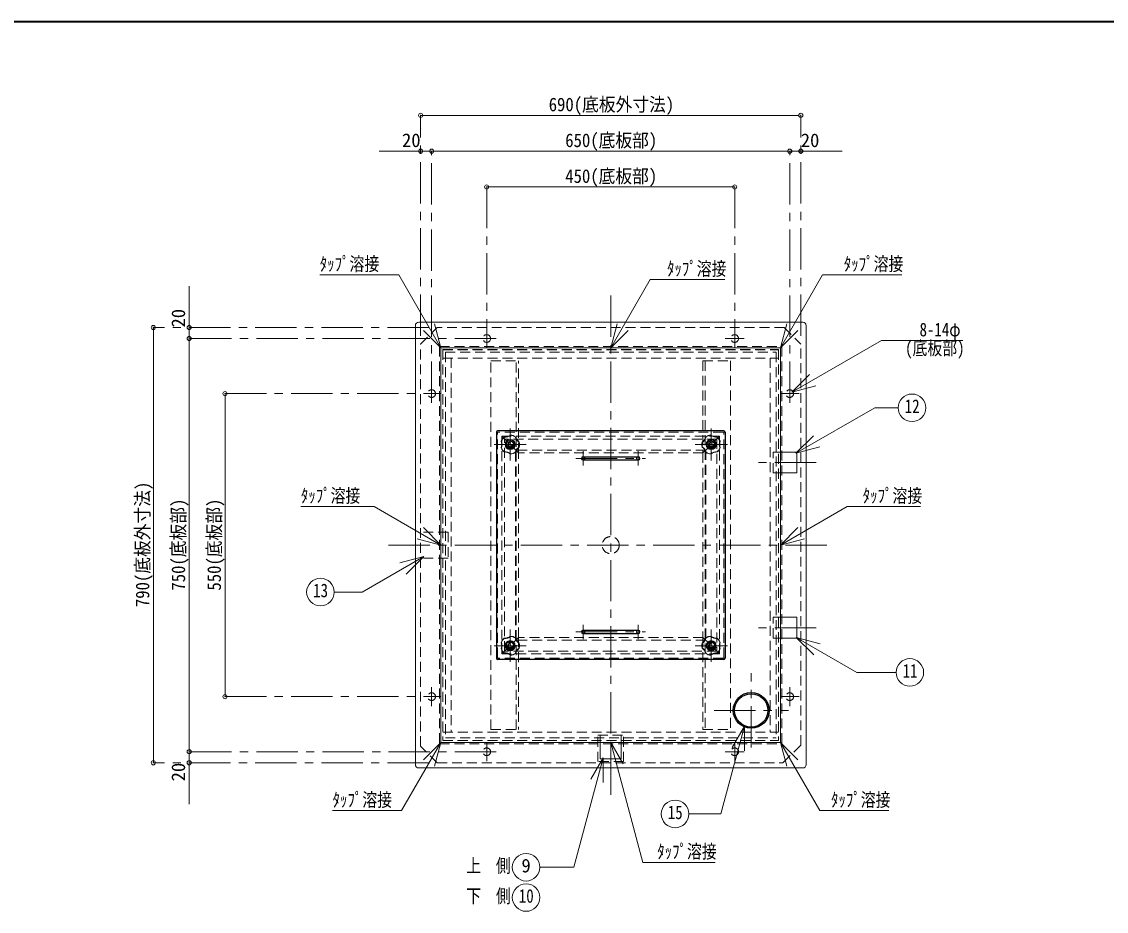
# Model space of a CAD drawing. Units: millimetres at full size, sheet at 1:15; details may follow other scales. Extents: x -3184 to 2891, y -2037 to 2178.
# Drawn here: x -1216 to 753, y 563 to 2178 of the extents above; entities that cross this region are included whole.
import ezdxf
from ezdxf.enums import TextEntityAlignment as Align

# ---------------------------------------------------------------- set-up
doc = ezdxf.new("R2010")
doc.units = ezdxf.units.MM
doc.header["$LTSCALE"] = 15
doc.header["$PDMODE"] = 32
doc.header["$PDSIZE"] = 7.5
doc.linetypes.add('CHAIN1', pattern=[8, 5, -1, 1, -1])
doc.linetypes.add('DASHED1', pattern=[1.8, 1.2, -0.6])
doc.layers.add('0-0', color=7, linetype='Continuous', lineweight=18)
doc.styles.add('ＭＳ ゴシック', font='')
doc.styles.get('ＭＳ ゴシック').set_extended_font_data('MS Gothic')

msp = doc.modelspace()

# ---------------------------------------------------------------- linework, layer by layer
at = {"layer": '0-0', "color": 1, "lineweight": 40}
msp.add_line((2890.8, 2177.87), (-3184.2, 2177.87), dxfattribs=at)
at = {"layer": '0-0', "color": 4, "linetype": 'CHAIN1', "lineweight": 9}
for p, q in [((-491.7, 1607.87), (-491.7, 2007.87)), ((198.3, 1607.87), (198.3, 2007.87)), ((-471.7, 1485.87), (-471.7, 1942.87)), ((178.3, 1485.87), (178.3, 1942.87)), ((-371.7, 1877.87), (-371.7, 1585.87)), ((78.3, 1877.87), (78.3, 1585.87)), ((-146.7, 1680.87), (-146.7, 774.87)), ((-476.7, 1622.87), (-976.7, 1622.87)), ((-354.7, 1602.87), (-911.7, 1602.87)), ((61.3, 1602.87), (95.3, 1602.87)), ((-846.7, 1502.87), (-454.7, 1502.87)), ((195.3, 1502.87), (161.3, 1502.87)), ((-329.2, 1381.17), (-329.2, 1439.57)), ((35.8, 1381.17), (35.8, 1439.57)), ((-300, 1410.37), (-358.4, 1410.37)), ((-196.7, 1398.37), (-196.7, 1372.37)), ((-96.7, 1398.37), (-96.7, 1372.37)), ((6.6, 1410.37), (65, 1410.37)), ((-209.7, 1385.37), (-83.7, 1385.37)), ((226.3, 1377.87), (113.3, 1377.87)), ((-549.7, 1227.87), (256.3, 1227.87)), ((-196.7, 1057.37), (-196.7, 1083.37)), ((-96.7, 1057.37), (-96.7, 1083.37)), ((-329.2, 1074.57), (-329.2, 1016.17)), ((-209.7, 1070.37), (-83.7, 1070.37)), ((35.8, 1074.57), (35.8, 1016.17)), ((226.3, 1077.87), (113.3, 1077.87)), ((-300, 1045.37), (-358.4, 1045.37)), ((6.6, 1045.37), (65, 1045.37)), ((108.3, 860.37), (108.3, 995.37)), ((-471.7, 969.87), (-471.7, 935.87)), ((178.3, 969.87), (178.3, 935.87)), ((-846.7, 952.87), (-454.7, 952.87)), ((195.3, 952.87), (161.3, 952.87)), ((40.8, 927.87), (175.8, 927.87)), ((-371.7, 835.87), (-371.7, 869.87)), ((78.3, 835.87), (78.3, 869.87)), ((-354.7, 852.87), (-911.7, 852.87)), ((61.3, 852.87), (95.3, 852.87)), ((-476.7, 832.87), (-976.7, 832.87))]:
    msp.add_line(p, q, dxfattribs=at)
at = {"layer": '0-0', "color": 4, "lineweight": 9}
for p, q in [((194.3, 2007.87), (-491.7, 2007.87)), ((-566.7, 1942.87), (-471.7, 1942.87)), ((-471.7, 1942.87), (178.3, 1942.87)), ((273.3, 1942.87), (178.3, 1942.87)), ((78.3, 1877.87), (-371.7, 1877.87)), ((-911.7, 1697.87), (-911.7, 1602.87)), ((-976.7, 832.87), (-976.7, 1622.87)), ((-501.2, 829.37), (-501.2, 1626.37)), ((201.8, 1632.37), (-495.2, 1632.37)), ((207.8, 829.37), (207.8, 1626.37)), ((-911.7, 852.87), (-911.7, 1602.87)), ((-846.7, 1502.87), (-846.7, 952.87)), ((-911.7, 757.87), (-911.7, 852.87)), ((-495.2, 823.37), (201.8, 823.37))]:
    msp.add_line(p, q, dxfattribs=at)
at = {"layer": '0-0'}
for p, q in [((-531.29, 1718.52), (-674.8, 1718.52)), ((-454.7, 1585.87), (-531.29, 1718.52)), ((-454.7, 1585.87), (-486.52, 1617.69)), ((-454.7, 1585.87), (-466.35, 1629.34)), ((-146.7, 1585.87), (-135.06, 1629.34)), ((-146.7, 1585.87), (-114.88, 1617.69)), ((161.3, 1585.87), (172.94, 1629.34)), ((161.3, 1585.87), (193.12, 1617.69)), ((-454.7, 1585.87), (161.3, 1585.87)), ((-454.7, 1585.87), (-454.7, 869.87)), ((161.3, 1585.87), (161.3, 869.87)), ((182.09, 1505.54), (213.91, 1537.36)), ((182.09, 1505.54), (225.55, 1517.18)), ((189.52, 1394.5), (332.57, 1477.08)), ((375.16, 1477.08), (332.57, 1477.08)), ((189.52, 1394.5), (221.34, 1426.32)), ((189.52, 1394.5), (232.99, 1406.14)), ((161.3, 1396.87), (191.3, 1396.87)), ((191.3, 1358.87), (191.3, 1396.87)), ((161.3, 1358.87), (191.3, 1358.87)), ((-454.7, 1227.87), (-486.52, 1259.69)), ((161.3, 1227.87), (193.12, 1259.69)), ((-454.7, 1227.87), (-498.17, 1239.52)), ((161.3, 1227.87), (204.76, 1239.52)), ((-486.08, 1207.09), (-597.59, 1142.71)), ((-486.08, 1207.09), (-529.55, 1195.44)), ((-486.08, 1207.09), (-517.9, 1175.27)), ((-597.59, 1142.71), (-648.53, 1142.71)), ((161.3, 1058.87), (191.3, 1058.87)), ((190.03, 1060.36), (233.5, 1048.72)), ((190.03, 1060.36), (300.02, 996.86)), ((190.03, 1060.36), (221.85, 1028.54)), ((371.29, 996.86), (300.02, 996.86)), ((96.11, 899.29), (53.43, 740)), ((96.11, 899.29), (73.61, 860.32)), ((96.11, 899.29), (96.11, 854.29)), ((-454.7, 869.87), (-526.22, 745.99)), ((-454.7, 869.87), (-486.52, 838.05)), ((-454.7, 869.87), (-466.35, 826.4)), ((-454.7, 869.87), (161.3, 869.87)), ((-165.7, 869.87), (-165.7, 839.87)), ((-146.7, 869.87), (-146.7, 824.87)), ((-146.7, 869.87), (-124.2, 830.9)), ((-127.7, 869.87), (-127.7, 839.87)), ((161.3, 869.87), (193.12, 838.05)), ((161.3, 869.87), (172.94, 826.4)), ((-160.51, 842.03), (-213.77, 643.27)), ((-160.51, 842.03), (-183.01, 803.06)), ((-165.7, 839.87), (-127.7, 839.87)), ((-160.51, 842.03), (-160.51, 797.03)), ((-526.22, 745.99), (-651.52, 745.99)), ((-4.93, 740), (53.43, 740)), ((-275.25, 643.27), (-213.77, 643.27))]:
    msp.add_line(p, q, dxfattribs=at)
at = {"layer": '0-0', "color": 4, "linetype": 'DASHED1', "lineweight": 9}
for p, q in [((-491.7, 1592.87), (-461.7, 1622.87)), ((168.3, 1622.87), (-461.7, 1622.87)), ((168.3, 1622.87), (198.3, 1592.87)), ((-491.7, 862.87), (-491.7, 1592.87)), ((-457.2, 1588.37), (163.8, 1588.37)), ((-457.2, 1588.37), (-457.2, 867.37)), ((-451.5, 1582.67), (158.1, 1582.67)), ((-451.5, 1582.67), (-451.5, 873.07)), ((-451.2, 1582.37), (157.8, 1582.37)), ((-451.2, 1582.37), (-451.2, 873.37)), ((-446.7, 1577.87), (-446.7, 877.87)), ((-446.7, 1577.87), (153.3, 1577.87)), ((153.3, 1577.87), (153.3, 877.87)), ((157.8, 1582.37), (157.8, 873.37)), ((158.1, 1582.67), (158.1, 873.07)), ((163.8, 1588.37), (163.8, 867.37)), ((198.3, 864.87), (198.3, 1592.87)), ((-451.2, 1567.37), (157.8, 1567.37)), ((-436.2, 1567.37), (-436.2, 888.37)), ((-364.2, 1562.37), (-314.2, 1562.37)), ((-364.2, 893.37), (-364.2, 1562.37)), ((-318.2, 893.37), (-318.2, 1562.37)), ((-314.2, 1395.37), (-314.2, 1562.37)), ((20.8, 1562.37), (70.8, 1562.37)), ((20.8, 1562.37), (20.8, 1395.37)), ((24.8, 1562.37), (24.8, 893.37)), ((70.8, 1562.37), (70.8, 893.37)), ((142.8, 1567.37), (142.8, 888.37)), ((-335.63, 1414.17), (-329.28, 1417.83)), ((-322.78, 1414.17), (-329.13, 1417.83)), ((29.37, 1414.17), (35.72, 1417.83)), ((42.22, 1414.17), (35.87, 1417.83)), ((-335.7, 1406.7), (-335.7, 1414.04)), ((-329.28, 1402.91), (-335.63, 1406.57)), ((-322.78, 1406.57), (-329.13, 1402.91)), ((-322.7, 1414.04), (-322.7, 1406.7)), ((29.3, 1414.04), (29.3, 1406.7)), ((29.37, 1406.57), (35.72, 1402.91)), ((35.87, 1402.91), (42.22, 1406.57)), ((42.3, 1406.7), (42.3, 1414.04)), ((148.3, 1358.87), (148.3, 1396.87)), ((161.3, 1396.87), (148.3, 1396.87)), ((161.3, 1358.87), (148.3, 1358.87)), ((-441.7, 1251.37), (-489.7, 1251.37)), ((161.3, 1096.87), (148.3, 1096.87)), ((148.3, 1058.87), (148.3, 1096.87)), ((-335.7, 1049.04), (-335.7, 1041.7)), ((-329.28, 1052.83), (-335.63, 1049.17)), ((-322.78, 1049.17), (-329.13, 1052.83)), ((-322.7, 1041.7), (-322.7, 1049.04)), ((-314.2, 1060.37), (-314.2, 893.37)), ((20.8, 1060.37), (20.8, 893.37)), ((29.3, 1041.7), (29.3, 1049.04)), ((29.37, 1049.17), (35.72, 1052.83)), ((35.87, 1052.83), (42.22, 1049.17)), ((42.3, 1049.04), (42.3, 1041.7)), ((161.3, 1058.87), (148.3, 1058.87)), ((-335.63, 1041.57), (-329.28, 1037.91)), ((-322.78, 1041.57), (-329.13, 1037.91)), ((29.37, 1041.57), (35.72, 1037.91)), ((42.22, 1041.57), (35.87, 1037.91)), ((-451.2, 888.37), (157.8, 888.37)), ((-364.2, 893.37), (-314.2, 893.37)), ((20.8, 893.37), (70.8, 893.37)), ((-457.2, 867.37), (163.8, 867.37)), ((-451.5, 873.07), (158.1, 873.07)), ((-451.2, 873.37), (157.8, 873.37)), ((-446.7, 877.87), (153.3, 877.87)), ((-165.7, 869.87), (-165.7, 882.87)), ((-127.7, 869.87), (-127.7, 882.87)), ((-123.2, 834.87), (-123.2, 882.87)), ((-461.7, 832.87), (-491.7, 862.87)), ((198.3, 864.87), (166.3, 832.87)), ((-461.7, 832.87), (166.3, 832.87)), ((-123.2, 834.87), (-170.2, 834.87))]:
    msp.add_line(p, q, dxfattribs=at)
at = {"layer": '0-0', "color": 5, "lineweight": 25}
for p, q in [((-354.2, 1433.07), (-354.2, 1022.67)), ((58.5, 1435.37), (-351.9, 1435.37)), ((60.8, 1433.07), (60.8, 1022.67)), ((-196.7, 1388.37), (-96.7, 1388.37)), ((-196.7, 1382.37), (-96.7, 1382.37)), ((-196.7, 1073.37), (-96.7, 1073.37)), ((-196.7, 1067.37), (-96.7, 1067.37)), ((58.5, 1020.37), (-351.9, 1020.37))]:
    msp.add_line(p, q, dxfattribs=at)
at = {"layer": '0-0', "linetype": 'DASHED1'}
for p, q in [((-351.9, 1023.82), (-351.9, 1431.92)), ((57.35, 1433.07), (-350.75, 1433.07)), ((-344.2, 1425.37), (-344.2, 1030.37)), ((-344.2, 1425.37), (-314.2, 1395.37)), ((50.8, 1425.37), (-344.2, 1425.37)), ((-339.2, 1035.37), (-339.2, 1420.37)), ((45.8, 1420.37), (-339.2, 1420.37)), ((50.8, 1425.37), (20.8, 1395.37)), ((50.8, 1030.37), (50.8, 1425.37)), ((58.5, 1023.82), (58.5, 1431.92)), ((-319.2, 1055.37), (-319.2, 1400.37)), ((25.8, 1400.37), (-319.2, 1400.37)), ((25.8, 1400.37), (25.8, 1055.37)), ((-314.2, 1060.37), (-314.2, 1395.37)), ((20.8, 1395.37), (-314.2, 1395.37)), ((20.8, 1395.37), (20.8, 1060.37)), ((-344.2, 1030.37), (-314.2, 1060.37)), ((25.8, 1055.37), (-319.2, 1055.37)), ((20.8, 1060.37), (-314.2, 1060.37)), ((50.8, 1030.37), (20.8, 1060.37)), ((50.8, 1030.37), (-344.2, 1030.37)), ((57.35, 1022.67), (-350.75, 1022.67))]:
    msp.add_line(p, q, dxfattribs=at)
at = {"layer": '0-0'}
for points in [[(161.3, 1585.87), (237.88, 1718.52), (381.39, 1718.52)], [(-146.7, 1585.87), (-75.11, 1709.88), (60.46, 1709.88)], [(182.09, 1505.54), (344.53, 1599.32), (492.63, 1599.32)], [(-454.7, 1227.87), (-575.98, 1297.89), (-709.04, 1297.89)], [(161.3, 1227.87), (282.58, 1297.89), (415.64, 1297.89)], [(161.3, 1096.87), (191.3, 1096.87), (191.3, 1058.87)], [(-146.7, 869.87), (-88.36, 652.14), (42.72, 652.14)], [(161.3, 869.87), (232.82, 745.99), (358.12, 745.99)]]:
    msp.add_lwpolyline(points, dxfattribs=at)
at = {"layer": '0-0', "linetype": 'DASHED1'}
msp.add_lwpolyline([(45.8, 1420.37), (45.8, 1035.37), (-339.2, 1035.37)], dxfattribs=at)
at = {"layer": '0-0', "color": 4, "linetype": 'DASHED1', "lineweight": 9}
for points in [[(-441.7, 1251.37), (-441.7, 1204.37), (-489.7, 1204.37)], [(-170.2, 834.87), (-170.2, 882.87), (-123.2, 882.87)]]:
    msp.add_lwpolyline(points, dxfattribs=at)
for centre, radius in [((-371.7, 1602.87), 7), ((78.3, 1602.87), 7), ((-471.7, 1502.87), 7), ((178.3, 1502.87), 7), ((-329.2, 1410.37), 6.25), ((-329.2, 1410.37), 4.25), ((-329.2, 1410.37), 4), ((-329.2, 1410.37), 3.5), ((35.8, 1410.37), 6.25), ((35.8, 1410.37), 4.25), ((35.8, 1410.37), 4), ((35.8, 1410.37), 3.5), ((-146.7, 1227.87), 15.5), ((-329.2, 1045.37), 6.25), ((-329.2, 1045.37), 4.25), ((-329.2, 1045.37), 4), ((-329.2, 1045.37), 3.5), ((35.8, 1045.37), 6.25), ((35.8, 1045.37), 4.25), ((35.8, 1045.37), 4), ((35.8, 1045.37), 3.5), ((-471.7, 952.87), 7), ((178.3, 952.87), 7), ((-371.7, 852.87), 7), ((78.3, 852.87), 7)]:
    msp.add_circle(centre, radius, dxfattribs=at)
at = {"layer": '0-0'}
for centre, radius in [((400.16, 1477.08), 25), ((-329.2, 1410.37), 8.4), ((35.8, 1410.37), 8.4), ((-673.53, 1142.71), 25), ((-329.2, 1045.37), 8.4), ((35.8, 1045.37), 8.4), ((396.29, 996.86), 25), ((-29.93, 740), 25), ((-300.25, 643.27), 25), ((-300.25, 588.27), 25)]:
    msp.add_circle(centre, radius, dxfattribs=at)
at = {"layer": '0-0', "color": 4, "lineweight": 9}
for centre in [(-329.2, 1410.37), (35.8, 1410.37), (-329.2, 1045.37), (35.8, 1045.37)]:
    msp.add_circle(centre, 9.2, dxfattribs=at)
at = {"layer": '0-0', "color": 5, "lineweight": 25}
for radius in [32.5, 30.25]:
    msp.add_circle((108.3, 927.87), radius, dxfattribs=at)
at = {"layer": '0-0', "color": 4, "lineweight": 9}
for centre, start, end in [((-495.2, 1626.37), 90, 180), ((201.8, 1626.37), 0, 90), ((-495.2, 829.37), 180, 270), ((201.8, 829.37), 270, 0)]:
    msp.add_arc(centre, 6, start, end, dxfattribs=at)
at = {"layer": '0-0', "color": 5, "lineweight": 25}
for centre, radius, start, end in [((-351.9, 1433.07), 2.3, 90, 180), ((58.5, 1433.07), 2.3, 0, 90), ((-196.7, 1385.37), 3, 90, 270), ((-96.7, 1385.37), 3, 270, 90), ((-196.7, 1070.37), 3, 90, 270), ((-96.7, 1070.37), 3, 270, 90), ((-351.9, 1022.67), 2.3, 180, 270), ((58.5, 1022.67), 2.3, 270, 0)]:
    msp.add_arc(centre, radius, start, end, dxfattribs=at)
at = {"layer": '0-0', "linetype": 'DASHED1'}
for centre, radius, start, end in [((-350.75, 1431.92), 1.15, 90, 180), ((57.35, 1431.92), 1.15, 0, 90), ((-196.7, 1385.37), 3, 270, 90), ((-96.7, 1385.37), 3, 90, 270), ((-196.7, 1070.37), 3, 270, 90), ((-96.7, 1070.37), 3, 90, 270), ((-350.75, 1023.82), 1.15, 180, 270), ((57.35, 1023.82), 1.15, 270, 0)]:
    msp.add_arc(centre, radius, start, end, dxfattribs=at)
at = {"layer": '0-0'}
for centre, radius, start, end in [((-329.2, 1410.37), 17.2, 128.5, 159.5), ((-329.2, 1410.37), 16.8, 128.5, 159.5), ((-341.33, 1447.7), 23.91, 273.41115, 302.58885), ((-338.35, 1438.53), 15.06, 265.0119, 310.9881), ((-329.2, 1410.37), 16.8, 56.5, 87.5), ((-329.2, 1410.37), 17.2, 56.5, 87.5), ((-305.25, 1427.77), 15.06, 193.0119, 238.9881), ((-297.44, 1433.44), 23.91, 201.41115, 230.58885), ((4.04, 1433.44), 23.91, 309.41115, 338.58885), ((11.85, 1427.77), 15.06, 301.0119, 346.9881), ((35.8, 1410.37), 17.2, 92.5, 123.5), ((35.8, 1410.37), 16.8, 92.5, 123.5), ((47.93, 1447.7), 23.91, 237.41115, 266.58885), ((44.95, 1438.53), 15.06, 229.0119, 274.9881), ((35.8, 1410.37), 16.8, 20.5, 51.5), ((35.8, 1410.37), 17.2, 20.5, 51.5), ((-368.46, 1410.37), 23.91, 345.41115, 14.58885), ((-329.2, 1410.37), 17.2, 200.5, 231.5), ((-358.81, 1410.37), 15.06, 337.0119, 22.9881), ((-329.2, 1410.37), 16.8, 200.5, 231.5), ((-305.25, 1392.97), 15.06, 121.0119, 166.9881), ((-297.44, 1387.3), 23.91, 129.41115, 158.58885), ((-329.2, 1410.37), 16.8, 344.5, 15.5), ((-329.2, 1410.37), 17.2, 344.5, 15.5), ((35.8, 1410.37), 17.2, 164.5, 195.5), ((35.8, 1410.37), 16.8, 164.5, 195.5), ((4.04, 1387.3), 23.91, 21.41115, 50.58885), ((11.85, 1392.97), 15.06, 13.0119, 58.9881), ((35.8, 1410.37), 16.8, 308.5, 339.5), ((35.8, 1410.37), 17.2, 308.5, 339.5), ((65.4, 1410.37), 15.06, 157.0119, 202.9881), ((75.05, 1410.37), 23.91, 165.41115, 194.58885), ((-341.33, 1373.04), 23.91, 57.41115, 86.58885), ((-338.35, 1382.21), 15.06, 49.0119, 94.9881), ((-329.2, 1410.37), 16.8, 272.5, 303.5), ((-329.2, 1410.37), 17.2, 272.5, 303.5), ((35.8, 1410.37), 17.2, 236.5, 267.5), ((35.8, 1410.37), 16.8, 236.5, 267.5), ((47.93, 1373.04), 23.91, 93.41115, 122.58885), ((44.95, 1382.21), 15.06, 85.0119, 130.9881), ((-368.46, 1045.37), 23.91, 345.41115, 14.58885), ((-329.2, 1045.37), 17.2, 128.5, 159.5), ((-329.2, 1045.37), 16.8, 128.5, 159.5), ((-358.81, 1045.37), 15.06, 337.0119, 22.9881), ((-341.33, 1082.7), 23.91, 273.41115, 302.58885), ((-338.35, 1073.53), 15.06, 265.0119, 310.9881), ((-329.2, 1045.37), 16.8, 56.5, 87.5), ((-329.2, 1045.37), 17.2, 56.5, 87.5), ((-305.25, 1062.77), 15.06, 193.0119, 238.9881), ((-297.44, 1068.44), 23.91, 201.41115, 230.58885), ((-329.2, 1045.37), 16.8, 344.5, 15.5), ((-329.2, 1045.37), 17.2, 344.5, 15.5), ((35.8, 1045.37), 17.2, 164.5, 195.5), ((35.8, 1045.37), 16.8, 164.5, 195.5), ((4.04, 1068.44), 23.91, 309.41115, 338.58885), ((11.85, 1062.77), 15.06, 301.0119, 346.9881), ((35.8, 1045.37), 17.2, 92.5, 123.5), ((35.8, 1045.37), 16.8, 92.5, 123.5), ((47.93, 1082.7), 23.91, 237.41115, 266.58885), ((44.95, 1073.53), 15.06, 229.0119, 274.9881), ((35.8, 1045.37), 16.8, 20.5, 51.5), ((35.8, 1045.37), 17.2, 20.5, 51.5), ((65.4, 1045.37), 15.06, 157.0119, 202.9881), ((75.05, 1045.37), 23.91, 165.41115, 194.58885), ((-329.2, 1045.37), 17.2, 200.5, 231.5), ((-329.2, 1045.37), 16.8, 200.5, 231.5), ((-341.33, 1008.04), 23.91, 57.41115, 86.58885), ((-338.35, 1017.21), 15.06, 49.0119, 94.9881), ((-329.2, 1045.37), 16.8, 272.5, 303.5), ((-329.2, 1045.37), 17.2, 272.5, 303.5), ((-305.25, 1027.97), 15.06, 121.0119, 166.9881), ((-297.44, 1022.3), 23.91, 129.41115, 158.58885), ((4.04, 1022.3), 23.91, 21.41115, 50.58885), ((11.85, 1027.97), 15.06, 13.0119, 58.9881), ((35.8, 1045.37), 17.2, 236.5, 267.5), ((35.8, 1045.37), 16.8, 236.5, 267.5), ((47.93, 1008.04), 23.91, 93.41115, 122.58885), ((44.95, 1017.21), 15.06, 85.0119, 130.9881), ((35.8, 1045.37), 16.8, 308.5, 339.5), ((35.8, 1045.37), 17.2, 308.5, 339.5)]:
    msp.add_arc(centre, radius, start, end, dxfattribs=at)
at = {"layer": '0-0', "color": 4, "linetype": 'DASHED1', "lineweight": 9}
for centre, start, end in [((-329.2, 1417.7), 60, 120), ((35.8, 1417.7), 60, 120), ((-335.55, 1414.04), 120, 180), ((-335.55, 1406.7), 180, 240), ((-329.2, 1403.04), 240, 300), ((-322.85, 1414.04), 0, 60), ((-322.85, 1406.7), 300, 0), ((29.45, 1414.04), 120, 180), ((29.45, 1406.7), 180, 240), ((35.8, 1403.04), 240, 300), ((42.15, 1414.04), 0, 60), ((42.15, 1406.7), 300, 360), ((-335.55, 1049.04), 120, 180), ((-329.2, 1052.7), 60, 120), ((-322.85, 1049.04), 0, 60), ((29.45, 1049.04), 120, 180), ((35.8, 1052.7), 60, 120), ((42.15, 1049.04), 0, 60), ((-335.55, 1041.7), 180, 240), ((-329.2, 1038.04), 240, 300), ((-322.85, 1041.7), 300, 0), ((29.45, 1041.7), 180, 240), ((35.8, 1038.04), 240, 300), ((42.15, 1041.7), 300, 0)]:
    msp.add_arc(centre, 0.15, start, end, dxfattribs=at)
at = {"layer": '0-0', "color": 1}
for p in [(-491.7, 2007.87), (198.3, 2007.87), (-491.7, 1942.87), (-471.7, 1942.87), (178.3, 1942.87), (198.3, 1942.87), (-371.7, 1877.87), (78.3, 1877.87), (-976.7, 1622.87), (-911.7, 1622.87), (-911.7, 1602.87), (-846.7, 1502.87), (-846.7, 952.87), (-911.7, 852.87), (-976.7, 832.87), (-911.7, 832.87)]:
    msp.add_point(p, dxfattribs=at)

# ---------------------------------------------------------------- texts
at = {"layer": '0-0', "style": 'ＭＳ ゴシック'}
for s, width, p in [('690(底板外寸法)', 0.9, (-259.2, 2007.87)), ('650(底板部)', 0.9, (-229.2, 1942.87)), ('450(底板部)', 0.9, (-229.2, 1877.87)), ('ﾀｯﾌﾟ溶接', 0.8, (-674.8, 1718.52)), ('ﾀｯﾌﾟ溶接', 0.8, (276.39, 1718.52)), ('ﾀｯﾌﾟ溶接', 0.8, (-44.54, 1709.88)), ('8-14φ', 0.8, (413.88, 1599.32)), ('(底板部)', 0.8, (387.63, 1565.57)), ('12', 0.8, (387.03, 1460.21)), ('ﾀｯﾌﾟ溶接', 0.8, (-709.04, 1297.89)), ('ﾀｯﾌﾟ溶接', 0.8, (310.64, 1297.89)), ('13', 0.8, (-686.66, 1125.84)), ('11', 0.8, (383.17, 979.98)), ('ﾀｯﾌﾟ溶接', 0.8, (-651.52, 745.99)), ('ﾀｯﾌﾟ溶接', 0.8, (253.12, 745.99)), ('15', 0.8, (-43.05, 723.12)), ('ﾀｯﾌﾟ溶接', 0.8, (-62.28, 652.14)), ('上\u3000側', 0.8, (-409, 626.4)), ('下\u3000側', 0.8, (-409, 571.4)), ('10', 0.8, (-313.38, 571.4))]:
    msp.add_text(s, height=24.74, dxfattribs=dict(at, width=width)).set_placement(p, align=Align.BOTTOM_LEFT)
for s, p in [('20', (-525.45, 1942.87)), ('20', (198.3, 1942.87)), ('9', (-308.69, 626.4))]:
    msp.add_text(s, height=24.74, dxfattribs=at).set_placement(p, align=Align.BOTTOM_LEFT)
for p in [(-911.7, 1622.87), (-911.7, 799.12)]:
    msp.add_text('20', height=24.74, rotation=90, dxfattribs=at).set_placement(p, align=Align.BOTTOM_LEFT)
at = {"layer": '0-0', "style": 'ＭＳ ゴシック', "width": 0.9}
for s, p in [('790(底板外寸法)', (-976.7, 1115.37)), ('750(底板部)', (-911.7, 1145.37)), ('550(底板部)', (-846.7, 1145.37))]:
    msp.add_text(s, height=24.74, rotation=90, dxfattribs=at).set_placement(p, align=Align.BOTTOM_LEFT)

doc.saveas('drawing.dxf')
